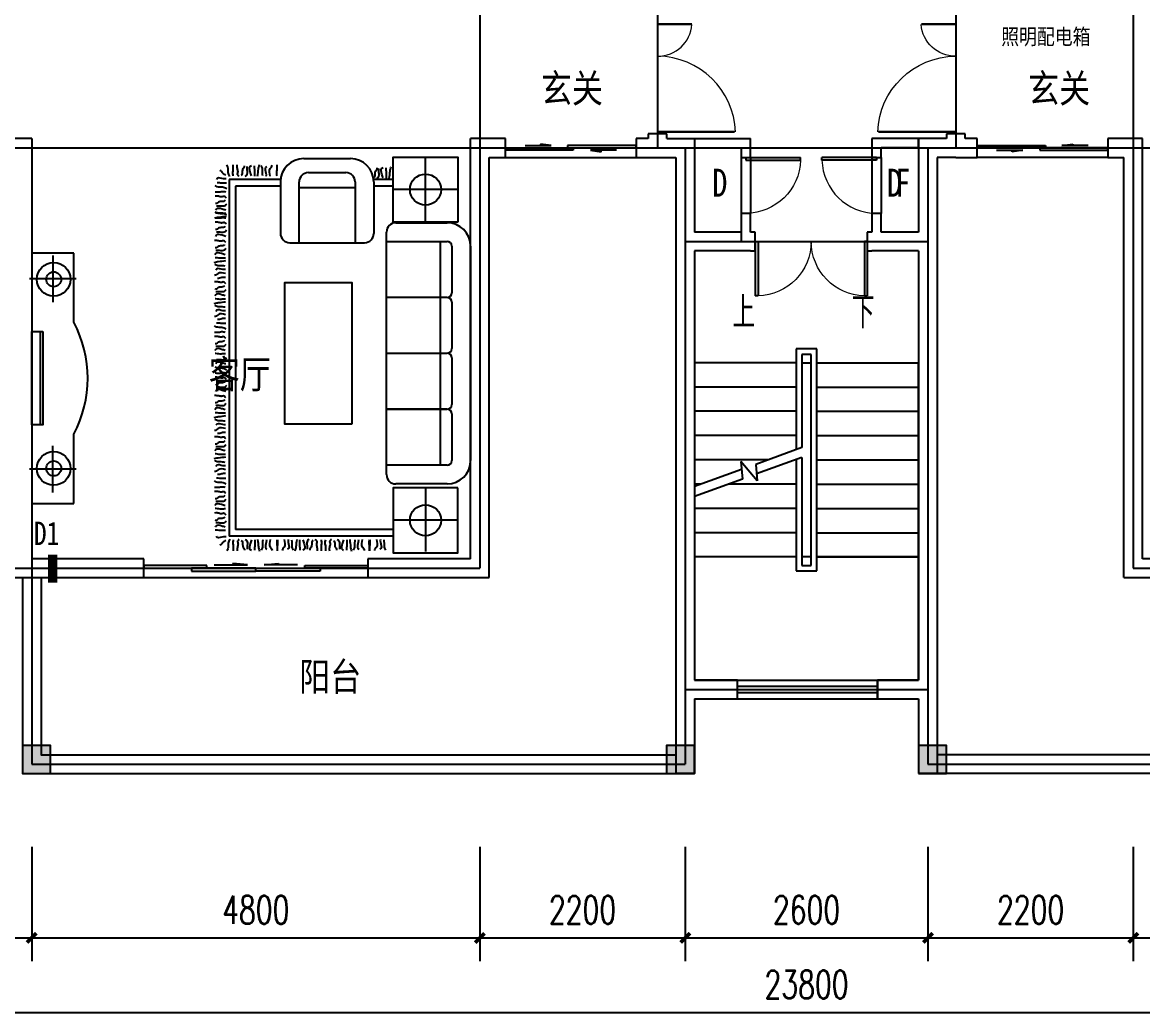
# Model space of a CAD drawing. Extents: x 62618 to 92174, y -175686 to -155872.
# Drawn here: x 68937 to 80937, y -175436 to -164832 of the extents above; entities that cross this region are included whole.
import ezdxf

# ---------------------------------------------------------------- set-up
doc = ezdxf.new("R2010")
doc.units = 0
doc.header["$LTSCALE"] = 1000
doc.header["$MEASUREMENT"] = 0
doc.layers.get('0').update_dxf_attribs({"linetype": 'CONTINUOUS'})
for name, color, linetype in [('1-面积', 60, 'CONTINUOUS'), ('3T_WOOD', 27, 'CONTINUOUS'), ('AXIS', 3, 'CONTINUOUS'), ('DIM_SYMB', 3, 'CONTINUOUS'), ('DOTE', 1, 'CONTINUOUS'), ('PUB_TEXT', 20, 'CONTINUOUS'), ('STAIR', 2, 'CONTINUOUS'), ('WALL', 31, 'CONTINUOUS'), ('WINDOW', 4, 'CONTINUOUS'), ('家具', 252, 'CONTINUOUS')]:
    doc.layers.add(name, color=color, linetype=linetype)
doc.layers.add('MiniCADLayer', color=7, linetype='CONTINUOUS', lineweight=20)
doc.styles.add('-宋体', font='SimSun.ttf', dxfattribs={"width": 0.8})
doc.styles.add('_TCH_DIM', font='txt.shx', dxfattribs={"height": 3.5, "bigfont": 'gbcbig.shx'})
doc.styles.add('DIM_FONT', font='SIMPLEX.shx', dxfattribs={"width": 0.7})
doc.styles.add('hztxt_txtstyle_191.34_0_0', font='', dxfattribs={"height": 191.342625, "bigfont": 'hztxt.shx'})
doc.styles.get('hztxt_txtstyle_191.34_0_0').set_extended_font_data('hztxt')

# ---------------------------------------------------------------- blocks, each defined once
blk = doc.blocks.new('SF-1')
for p, q in [((-250, 0), (250, 0)), ((-200, -150), (200, -150)), ((-500, -250), (-500, -800)), ((-300, -900), (-300, -250)), ((-300, -308), (300, -308)), ((300, -250), (300, -900)), ((500, -250), (500, -800)), ((-400, -900), (400, -900))]:
    blk.add_line(p, q)
for centre, radius, start, end in [((-250, -250), 250, 90, 180), ((250, -250), 250, 0, 90), ((-200, -250), 100, 90, 180), ((200, -250), 100, 0, 90), ((-400, -800), 100, 180, 270), ((400, -800), 100, 270, 0)]:
    blk.add_arc(centre, radius, start, end)
blk = doc.blocks.new('16')
at = {"layer": '家具'}
for p, q in [((90517, 13199), (90517, 13882)), ((88963, 13653), (88412, 13653)), ((88412, 13653), (88412, 9835)), ((88963, 13583), (88482, 13583)), ((88482, 13583), (88482, 9905)), ((90170, 13653), (89963, 13653)), ((90170, 13583), (89963, 13583)), ((90864, 13547), (90170, 13547)), ((90099, 12391), (90099, 13091)), ((90199, 13191), (90749, 13191)), ((90099, 12991), (90749, 12991)), ((90099, 12991), (90749, 12991)), ((90677, 11794), (90677, 12991)), ((90799, 12941), (90799, 12441)), ((90799, 12941), (90799, 12441)), ((90999, 12941), (90999, 10644)), ((88482, 12695), (88482, 12695)), ((90749, 12391), (90099, 12391)), ((90099, 10494), (90099, 12391)), ((90799, 12341), (90799, 11844)), ((90099, 11794), (90749, 11794)), ((90677, 10594), (90677, 11794)), ((90799, 11744), (90799, 11244)), ((90799, 11744), (90799, 11244)), ((90099, 11194), (90749, 11194)), ((90749, 11194), (90099, 11194)), ((90799, 11144), (90799, 10644)), ((88482, 11034), (88482, 11034)), ((90749, 10594), (90099, 10594)), ((90749, 10394), (90199, 10394)), ((90517, 10353), (90517, 9670)), ((90864, 10005), (90170, 10005)), ((90170, 9905), (88482, 9905)), ((90170, 9835), (88412, 9835))]:
    blk.add_line(p, q, dxfattribs=at)
for points in [[(90864, 13199), (90170, 13199), (90170, 13894), (90864, 13894)], [(89729, 11034), (89010, 11034), (89010, 12550), (89729, 12550)], [(90864, 10353), (90170, 10353), (90170, 9658), (90864, 9658)]]:
    blk.add_lwpolyline(points, close=True, dxfattribs=at)
for centre in [(90517, 13547), (90517, 10005)]:
    blk.add_circle(centre, 166, dxfattribs=at)
for centre, radius, start, end in [((90199, 13091), 100, 90, 180), ((90749, 12941), 250, 0, 90), ((90749, 12941), 50, 0, 90), ((90749, 12941), 50, 0, 90), ((90749, 12441), 50, 270, 0), ((90749, 12341), 50, 0, 90), ((90749, 11844), 50, 270, 0), ((90749, 11744), 50, 0, 90), ((90749, 11244), 50, 270, 0), ((90749, 11144), 50, 0, 90), ((90749, 10644), 250, 270, 0), ((90749, 10644), 50, 270, 0), ((90199, 10494), 100, 180, 270)]:
    blk.add_arc(centre, radius, start, end, dxfattribs=at)
for points, knots in [([(88422, 13685), (88414, 13699), (88397, 13731), (88409, 13779), (88392, 13802), (88387, 13810)], [0, 0, 0, 0, 47.917993, 105.933309, 131.872921, 131.872921, 131.872921, 131.872921]), ([(88458, 13694), (88455, 13707), (88450, 13728), (88460, 13760), (88457, 13786), (88458, 13804), (88458, 13810)], [0, 0, 0, 0, 40.292346, 62.98013, 98.576812, 116.375213, 116.375213, 116.375213, 116.375213]), ([(88522, 13688), (88512, 13696), (88497, 13709), (88509, 13730), (88508, 13754), (88499, 13779), (88500, 13801), (88501, 13810)], [0, 0, 0, 0, 33.223698, 51.010517, 65.670601, 103.045619, 129.922578, 129.922578, 129.922578, 129.922578]), ([(88544, 13700), (88547, 13702), (88562, 13716), (88555, 13745), (88564, 13775), (88580, 13787), (88579, 13799), (88579, 13802)], [0, 0, 0, 0, 10.361932, 59.774862, 75.226804, 101.648954, 111.422383, 111.422383, 111.422383, 111.422383]), ([(88652, 13695), (88648, 13707), (88638, 13739), (88623, 13791), (88647, 13803), (88652, 13805)], [0, 0, 0, 0, 40.955106, 104.482454, 118.72081, 118.72081, 118.72081, 118.72081]), ([(88689, 13692), (88688, 13700), (88688, 13723), (88692, 13756), (88683, 13785), (88684, 13799), (88684, 13802)], [0, 0, 0, 0, 21.990185, 68.414002, 100.550712, 110.324141, 110.324141, 110.324141, 110.324141]), ([(88718, 13690), (88722, 13716), (88726, 13748), (88730, 13791), (88735, 13806), (88738, 13815)], [0, 0, 0, 0, 78.794893, 98.493621, 126.350496, 126.350496, 126.350496, 126.350496]), ([(88774, 13695), (88772, 13714), (88768, 13740), (88772, 13779), (88761, 13795), (88755, 13805)], [0, 0, 0, 0, 58.843496, 78.390354, 113.368792, 113.368792, 113.368792, 113.368792]), ([(88854, 13690), (88846, 13720), (88835, 13758), (88871, 13787), (88873, 13801), (88874, 13809)], [0, 0, 0, 0, 89.589731, 114.610526, 139.607002, 139.607002, 139.607002, 139.607002]), ([(88928, 13694), (88925, 13707), (88920, 13728), (88931, 13760), (88928, 13786), (88928, 13804), (88928, 13810)], [0, 0, 0, 0, 40.292346, 62.98013, 98.576812, 116.375213, 116.375213, 116.375213, 116.375213]), ([(88379, 13699), (88368, 13706), (88349, 13716), (88334, 13741), (88319, 13748), (88312, 13752)], [0, 0, 0, 0, 39.169871, 62.347622, 86.781254, 86.781254, 86.781254, 86.781254]), ([(88586, 13688), (88592, 13692), (88614, 13707), (88606, 13751), (88607, 13782), (88608, 13795)], [0, 0, 0, 0, 22.515889, 74.058158, 115.595201, 115.595201, 115.595201, 115.595201]), ([(88811, 13690), (88812, 13699), (88814, 13730), (88790, 13776), (88814, 13792), (88818, 13795)], [0, 0, 0, 0, 29.320287, 95.471283, 111.108485, 111.108485, 111.108485, 111.108485]), ([(89964, 13677), (89967, 13679), (89982, 13693), (89975, 13723), (89983, 13752), (90000, 13764), (89999, 13776), (89998, 13780)], [0, 0, 0, 0, 10.361932, 59.774862, 75.226804, 101.648954, 111.422383, 111.422383, 111.422383, 111.422383]), ([(89997, 13665), (90003, 13669), (90024, 13684), (90017, 13729), (90018, 13759), (90019, 13772)], [0, 0, 0, 0, 22.515889, 74.058158, 115.595201, 115.595201, 115.595201, 115.595201]), ([(90063, 13672), (90059, 13684), (90049, 13716), (90034, 13768), (90058, 13780), (90063, 13782)], [0, 0, 0, 0, 40.955106, 104.482454, 118.72081, 118.72081, 118.72081, 118.72081]), ([(90099, 13670), (90099, 13677), (90099, 13700), (90102, 13734), (90094, 13762), (90094, 13776), (90094, 13780)], [0, 0, 0, 0, 21.990185, 68.414002, 100.550712, 110.324141, 110.324141, 110.324141, 110.324141]), ([(90129, 13667), (90132, 13693), (90137, 13726), (90141, 13768), (90146, 13783), (90148, 13792)], [0, 0, 0, 0, 78.794893, 98.493621, 126.350496, 126.350496, 126.350496, 126.350496]), ([(88387, 13555), (88372, 13563), (88341, 13580), (88293, 13568), (88269, 13585), (88262, 13591)], [0, 0, 0, 0, 47.917993, 105.933309, 131.872921, 131.872921, 131.872921, 131.872921]), ([(88382, 13661), (88372, 13660), (88341, 13658), (88296, 13682), (88280, 13658), (88277, 13654)], [0, 0, 0, 0, 29.320287, 95.471283, 111.108485, 111.108485, 111.108485, 111.108485]), ([(88384, 13615), (88376, 13615), (88355, 13614), (88322, 13617), (88296, 13619), (88284, 13620)], [0, 0, 0, 0, 24.433632, 63.603503, 100.335113, 100.335113, 100.335113, 100.335113]), ([(88378, 13519), (88364, 13522), (88343, 13527), (88312, 13517), (88286, 13520), (88268, 13519), (88262, 13519)], [0, 0, 0, 0, 40.292346, 62.98013, 98.576812, 116.375213, 116.375213, 116.375213, 116.375213]), ([(88384, 13455), (88376, 13465), (88363, 13480), (88341, 13468), (88318, 13469), (88293, 13478), (88271, 13477), (88262, 13477)], [0, 0, 0, 0, 33.223698, 51.010517, 65.670601, 103.045619, 129.922578, 129.922578, 129.922578, 129.922578]), ([(88377, 13325), (88365, 13329), (88333, 13339), (88281, 13354), (88269, 13330), (88267, 13325)], [0, 0, 0, 0, 40.955106, 104.482454, 118.72081, 118.72081, 118.72081, 118.72081]), ([(88372, 13433), (88370, 13430), (88356, 13415), (88327, 13422), (88297, 13413), (88285, 13397), (88273, 13398), (88269, 13398)], [0, 0, 0, 0, 10.361932, 59.774862, 75.226804, 101.648954, 111.422383, 111.422383, 111.422383, 111.422383]), ([(88384, 13391), (88380, 13385), (88365, 13363), (88320, 13371), (88290, 13370), (88277, 13369)], [0, 0, 0, 0, 22.515889, 74.058158, 115.595201, 115.595201, 115.595201, 115.595201]), ([(88382, 13259), (88356, 13255), (88323, 13251), (88281, 13247), (88266, 13242), (88257, 13239)], [0, 0, 0, 0, 78.794893, 98.493621, 126.350496, 126.350496, 126.350496, 126.350496]), ([(88387, 13275), (88372, 13283), (88341, 13300), (88293, 13288), (88269, 13305), (88262, 13310)], [0, 0, 0, 0, 47.917993, 105.933309, 131.872921, 131.872921, 131.872921, 131.872921]), ([(88378, 13239), (88364, 13242), (88343, 13247), (88312, 13237), (88286, 13240), (88268, 13239), (88262, 13239)], [0, 0, 0, 0, 40.292346, 62.98013, 98.576812, 116.375213, 116.375213, 116.375213, 116.375213]), ([(88379, 13289), (88372, 13289), (88349, 13289), (88315, 13286), (88287, 13294), (88273, 13294), (88269, 13294)], [0, 0, 0, 0, 21.990185, 68.414002, 100.550712, 110.324141, 110.324141, 110.324141, 110.324141]), ([(88384, 13175), (88376, 13185), (88363, 13200), (88341, 13188), (88318, 13189), (88293, 13198), (88271, 13197), (88262, 13196)], [0, 0, 0, 0, 33.223698, 51.010517, 65.670601, 103.045619, 129.922578, 129.922578, 129.922578, 129.922578]), ([(88372, 13153), (88370, 13150), (88356, 13135), (88327, 13142), (88297, 13133), (88285, 13117), (88273, 13118), (88269, 13118)], [0, 0, 0, 0, 10.361932, 59.774862, 75.226804, 101.648954, 111.422383, 111.422383, 111.422383, 111.422383]), ([(88384, 13111), (88380, 13105), (88365, 13083), (88320, 13091), (88290, 13090), (88277, 13089)], [0, 0, 0, 0, 22.515889, 74.058158, 115.595201, 115.595201, 115.595201, 115.595201]), ([(88378, 12979), (88369, 12989), (88356, 13004), (88335, 12992), (88311, 12993), (88286, 13002), (88264, 13001), (88255, 13000)], [0, 0, 0, 0, 33.223698, 51.010517, 65.670601, 103.045619, 129.922578, 129.922578, 129.922578, 129.922578]), ([(88377, 13045), (88365, 13049), (88333, 13059), (88281, 13074), (88269, 13050), (88267, 13045)], [0, 0, 0, 0, 40.955106, 104.482454, 118.72081, 118.72081, 118.72081, 118.72081]), ([(88370, 12849), (88358, 12853), (88327, 12863), (88274, 12878), (88262, 12854), (88260, 12849)], [0, 0, 0, 0, 40.955106, 104.482454, 118.72081, 118.72081, 118.72081, 118.72081]), ([(88365, 12957), (88363, 12954), (88349, 12939), (88320, 12946), (88290, 12937), (88279, 12921), (88266, 12922), (88263, 12922)], [0, 0, 0, 0, 10.361932, 59.774862, 75.226804, 101.648954, 111.422383, 111.422383, 111.422383, 111.422383]), ([(88378, 12915), (88373, 12909), (88358, 12887), (88314, 12895), (88284, 12894), (88270, 12893)], [0, 0, 0, 0, 22.515889, 74.058158, 115.595201, 115.595201, 115.595201, 115.595201]), ([(88375, 12783), (88349, 12779), (88317, 12775), (88275, 12771), (88259, 12766), (88251, 12763)], [0, 0, 0, 0, 78.794893, 98.493621, 126.350496, 126.350496, 126.350496, 126.350496]), ([(88370, 12727), (88351, 12729), (88325, 12733), (88286, 12729), (88271, 12740), (88260, 12746)], [0, 0, 0, 0, 58.843496, 78.390354, 113.368792, 113.368792, 113.368792, 113.368792]), ([(88373, 12812), (88365, 12813), (88343, 12813), (88309, 12809), (88280, 12818), (88266, 12817), (88263, 12817)], [0, 0, 0, 0, 21.990185, 68.414002, 100.550712, 110.324141, 110.324141, 110.324141, 110.324141]), ([(88375, 12647), (88345, 12655), (88307, 12666), (88278, 12630), (88264, 12628), (88256, 12627)], [0, 0, 0, 0, 89.589731, 114.610526, 139.607002, 139.607002, 139.607002, 139.607002]), ([(88375, 12690), (88366, 12689), (88335, 12687), (88289, 12711), (88273, 12687), (88270, 12683)], [0, 0, 0, 0, 29.320287, 95.471283, 111.108485, 111.108485, 111.108485, 111.108485]), ([(88373, 12606), (88359, 12607), (88338, 12608), (88312, 12594), (88295, 12595), (88287, 12596)], [0, 0, 0, 0, 39.169871, 62.347622, 86.781254, 86.781254, 86.781254, 86.781254]), ([(88378, 12538), (88369, 12548), (88356, 12563), (88335, 12551), (88311, 12553), (88286, 12562), (88264, 12560), (88255, 12560)], [0, 0, 0, 0, 33.223698, 51.010517, 65.670601, 103.045619, 129.922578, 129.922578, 129.922578, 129.922578]), ([(88365, 12516), (88363, 12513), (88349, 12498), (88320, 12505), (88290, 12497), (88279, 12480), (88266, 12482), (88263, 12482)], [0, 0, 0, 0, 10.361932, 59.774862, 75.226804, 101.648954, 111.422383, 111.422383, 111.422383, 111.422383]), ([(88370, 12409), (88358, 12412), (88327, 12422), (88274, 12437), (88262, 12413), (88260, 12409)], [0, 0, 0, 0, 40.955106, 104.482454, 118.72081, 118.72081, 118.72081, 118.72081]), ([(88373, 12372), (88365, 12372), (88343, 12372), (88309, 12369), (88280, 12377), (88266, 12377), (88263, 12377)], [0, 0, 0, 0, 21.990185, 68.414002, 100.550712, 110.324141, 110.324141, 110.324141, 110.324141]), ([(88378, 12474), (88373, 12468), (88358, 12447), (88314, 12454), (88284, 12453), (88270, 12453)], [0, 0, 0, 0, 22.515889, 74.058158, 115.595201, 115.595201, 115.595201, 115.595201]), ([(88375, 12342), (88349, 12339), (88317, 12334), (88275, 12330), (88259, 12325), (88251, 12323)], [0, 0, 0, 0, 78.794893, 98.493621, 126.350496, 126.350496, 126.350496, 126.350496]), ([(88370, 12286), (88351, 12289), (88325, 12293), (88286, 12289), (88271, 12299), (88260, 12306)], [0, 0, 0, 0, 58.843496, 78.390354, 113.368792, 113.368792, 113.368792, 113.368792]), ([(88375, 12249), (88366, 12249), (88335, 12246), (88289, 12271), (88273, 12247), (88270, 12242)], [0, 0, 0, 0, 29.320287, 95.471283, 111.108485, 111.108485, 111.108485, 111.108485]), ([(88375, 12207), (88345, 12215), (88307, 12225), (88278, 12190), (88264, 12187), (88256, 12187)], [0, 0, 0, 0, 89.589731, 114.610526, 139.607002, 139.607002, 139.607002, 139.607002]), ([(88373, 12165), (88359, 12166), (88338, 12167), (88312, 12153), (88295, 12155), (88287, 12156)], [0, 0, 0, 0, 39.169871, 62.347622, 86.781254, 86.781254, 86.781254, 86.781254]), ([(88380, 12053), (88366, 12060), (88334, 12077), (88286, 12066), (88263, 12083), (88256, 12088)], [0, 0, 0, 0, 47.917993, 105.933309, 131.872921, 131.872921, 131.872921, 131.872921]), ([(88371, 12017), (88358, 12020), (88337, 12025), (88305, 12014), (88279, 12017), (88261, 12017), (88256, 12017)], [0, 0, 0, 0, 40.292346, 62.98013, 98.576812, 116.375213, 116.375213, 116.375213, 116.375213]), ([(88378, 12113), (88369, 12112), (88348, 12112), (88315, 12115), (88290, 12117), (88277, 12117)], [0, 0, 0, 0, 24.433632, 63.603503, 100.335113, 100.335113, 100.335113, 100.335113]), ([(88378, 11952), (88369, 11962), (88356, 11978), (88335, 11966), (88311, 11967), (88286, 11976), (88264, 11975), (88255, 11974)], [0, 0, 0, 0, 33.223698, 51.010517, 65.670601, 103.045619, 129.922578, 129.922578, 129.922578, 129.922578]), ([(88365, 11930), (88363, 11928), (88349, 11912), (88320, 11920), (88290, 11911), (88279, 11895), (88266, 11896), (88263, 11896)], [0, 0, 0, 0, 10.361932, 59.774862, 75.226804, 101.648954, 111.422383, 111.422383, 111.422383, 111.422383]), ([(88378, 11889), (88373, 11882), (88358, 11861), (88314, 11868), (88284, 11867), (88270, 11867)], [0, 0, 0, 0, 22.515889, 74.058158, 115.595201, 115.595201, 115.595201, 115.595201]), ([(88370, 11823), (88358, 11827), (88327, 11837), (88274, 11852), (88262, 11827), (88260, 11823)], [0, 0, 0, 0, 40.955106, 104.482454, 118.72081, 118.72081, 118.72081, 118.72081]), ([(88373, 11786), (88365, 11786), (88343, 11787), (88309, 11783), (88280, 11792), (88266, 11791), (88263, 11791)], [0, 0, 0, 0, 21.990185, 68.414002, 100.550712, 110.324141, 110.324141, 110.324141, 110.324141]), ([(88387, 11614), (88373, 11622), (88341, 11639), (88293, 11628), (88270, 11644), (88263, 11650)], [0, 0, 0, 0, 47.917993, 105.933309, 131.872921, 131.872921, 131.872921, 131.872921]), ([(88378, 11679), (88365, 11683), (88334, 11693), (88282, 11708), (88270, 11683), (88268, 11679)], [0, 0, 0, 0, 40.955106, 104.482454, 118.72081, 118.72081, 118.72081, 118.72081]), ([(88385, 11745), (88380, 11738), (88366, 11717), (88321, 11724), (88291, 11723), (88277, 11723)], [0, 0, 0, 0, 22.515889, 74.058158, 115.595201, 115.595201, 115.595201, 115.595201]), ([(88379, 11579), (88365, 11582), (88344, 11586), (88312, 11576), (88287, 11579), (88269, 11579), (88263, 11579)], [0, 0, 0, 0, 40.292346, 62.98013, 98.576812, 116.375213, 116.375213, 116.375213, 116.375213]), ([(88385, 11514), (88376, 11524), (88364, 11539), (88342, 11527), (88319, 11529), (88293, 11537), (88272, 11536), (88263, 11536)], [0, 0, 0, 0, 33.223698, 51.010517, 65.670601, 103.045619, 129.922578, 129.922578, 129.922578, 129.922578]), ([(88378, 11384), (88365, 11388), (88334, 11398), (88282, 11413), (88270, 11389), (88268, 11384)], [0, 0, 0, 0, 40.955106, 104.482454, 118.72081, 118.72081, 118.72081, 118.72081]), ([(88373, 11492), (88370, 11489), (88357, 11474), (88327, 11481), (88298, 11473), (88286, 11456), (88273, 11457), (88270, 11458)], [0, 0, 0, 0, 10.361932, 59.774862, 75.226804, 101.648954, 111.422383, 111.422383, 111.422383, 111.422383]), ([(88385, 11450), (88380, 11444), (88366, 11422), (88321, 11430), (88291, 11429), (88277, 11428)], [0, 0, 0, 0, 22.515889, 74.058158, 115.595201, 115.595201, 115.595201, 115.595201]), ([(88378, 11318), (88370, 11328), (88357, 11343), (88335, 11331), (88312, 11333), (88287, 11341), (88265, 11340), (88256, 11340)], [0, 0, 0, 0, 33.223698, 51.010517, 65.670601, 103.045619, 129.922578, 129.922578, 129.922578, 129.922578]), ([(88366, 11296), (88364, 11293), (88350, 11278), (88320, 11285), (88291, 11277), (88279, 11260), (88267, 11261), (88263, 11262)], [0, 0, 0, 0, 10.361932, 59.774862, 75.226804, 101.648954, 111.422383, 111.422383, 111.422383, 111.422383]), ([(88371, 11188), (88359, 11192), (88327, 11202), (88275, 11217), (88263, 11193), (88261, 11188)], [0, 0, 0, 0, 40.955106, 104.482454, 118.72081, 118.72081, 118.72081, 118.72081]), ([(88378, 11254), (88374, 11248), (88359, 11226), (88314, 11234), (88284, 11233), (88271, 11232)], [0, 0, 0, 0, 22.515889, 74.058158, 115.595201, 115.595201, 115.595201, 115.595201]), ([(88376, 11122), (88350, 11118), (88317, 11114), (88275, 11110), (88260, 11105), (88251, 11102)], [0, 0, 0, 0, 78.794893, 98.493621, 126.350496, 126.350496, 126.350496, 126.350496]), ([(88371, 11066), (88351, 11069), (88326, 11072), (88287, 11069), (88271, 11079), (88261, 11085)], [0, 0, 0, 0, 58.843496, 78.390354, 113.368792, 113.368792, 113.368792, 113.368792]), ([(88373, 11152), (88366, 11152), (88343, 11152), (88309, 11149), (88281, 11157), (88267, 11157), (88263, 11157)], [0, 0, 0, 0, 21.990185, 68.414002, 100.550712, 110.324141, 110.324141, 110.324141, 110.324141]), ([(88376, 11029), (88366, 11029), (88335, 11026), (88290, 11050), (88274, 11027), (88271, 11022)], [0, 0, 0, 0, 29.320287, 95.471283, 111.108485, 111.108485, 111.108485, 111.108485]), ([(88376, 10987), (88346, 10995), (88308, 11005), (88279, 10970), (88265, 10967), (88257, 10967)], [0, 0, 0, 0, 89.589731, 114.610526, 139.607002, 139.607002, 139.607002, 139.607002]), ([(88373, 10945), (88360, 10946), (88339, 10947), (88312, 10933), (88296, 10935), (88288, 10936)], [0, 0, 0, 0, 39.169871, 62.347622, 86.781254, 86.781254, 86.781254, 86.781254]), ([(88378, 10877), (88370, 10887), (88357, 10903), (88335, 10890), (88312, 10892), (88287, 10901), (88265, 10900), (88256, 10899)], [0, 0, 0, 0, 33.223698, 51.010517, 65.670601, 103.045619, 129.922578, 129.922578, 129.922578, 129.922578]), ([(88366, 10855), (88364, 10853), (88350, 10837), (88320, 10844), (88291, 10836), (88279, 10820), (88267, 10821), (88263, 10821)], [0, 0, 0, 0, 10.361932, 59.774862, 75.226804, 101.648954, 111.422383, 111.422383, 111.422383, 111.422383]), ([(88378, 10814), (88374, 10807), (88359, 10786), (88314, 10793), (88284, 10792), (88271, 10792)], [0, 0, 0, 0, 22.515889, 74.058158, 115.595201, 115.595201, 115.595201, 115.595201]), ([(88376, 10681), (88350, 10678), (88317, 10673), (88275, 10670), (88260, 10665), (88251, 10662)], [0, 0, 0, 0, 78.794893, 98.493621, 126.350496, 126.350496, 126.350496, 126.350496]), ([(88371, 10748), (88359, 10752), (88327, 10762), (88275, 10777), (88263, 10752), (88261, 10748)], [0, 0, 0, 0, 40.955106, 104.482454, 118.72081, 118.72081, 118.72081, 118.72081]), ([(88373, 10711), (88366, 10711), (88343, 10712), (88309, 10708), (88281, 10717), (88267, 10716), (88263, 10716)], [0, 0, 0, 0, 21.990185, 68.414002, 100.550712, 110.324141, 110.324141, 110.324141, 110.324141]), ([(88376, 10546), (88346, 10554), (88308, 10564), (88279, 10529), (88265, 10526), (88257, 10526)], [0, 0, 0, 0, 89.589731, 114.610526, 139.607002, 139.607002, 139.607002, 139.607002]), ([(88371, 10625), (88351, 10628), (88326, 10632), (88287, 10628), (88271, 10638), (88261, 10645)], [0, 0, 0, 0, 58.843496, 78.390354, 113.368792, 113.368792, 113.368792, 113.368792]), ([(88376, 10589), (88366, 10588), (88335, 10586), (88290, 10610), (88274, 10586), (88271, 10581)], [0, 0, 0, 0, 29.320287, 95.471283, 111.108485, 111.108485, 111.108485, 111.108485]), ([(88378, 10452), (88370, 10452), (88349, 10451), (88315, 10454), (88290, 10456), (88278, 10457)], [0, 0, 0, 0, 24.433632, 63.603503, 100.335113, 100.335113, 100.335113, 100.335113]), ([(88373, 10505), (88360, 10505), (88339, 10506), (88312, 10493), (88296, 10494), (88288, 10495)], [0, 0, 0, 0, 39.169871, 62.347622, 86.781254, 86.781254, 86.781254, 86.781254]), ([(88381, 10392), (88366, 10400), (88335, 10417), (88287, 10405), (88263, 10422), (88256, 10428)], [0, 0, 0, 0, 47.917993, 105.933309, 131.872921, 131.872921, 131.872921, 131.872921]), ([(88372, 10356), (88358, 10359), (88337, 10364), (88305, 10354), (88280, 10357), (88262, 10357), (88256, 10356)], [0, 0, 0, 0, 40.292346, 62.98013, 98.576812, 116.375213, 116.375213, 116.375213, 116.375213]), ([(88378, 10292), (88370, 10302), (88357, 10317), (88335, 10305), (88312, 10307), (88287, 10315), (88265, 10314), (88256, 10314)], [0, 0, 0, 0, 33.223698, 51.010517, 65.670601, 103.045619, 129.922578, 129.922578, 129.922578, 129.922578]), ([(88366, 10270), (88364, 10267), (88350, 10252), (88320, 10259), (88291, 10250), (88279, 10234), (88267, 10235), (88263, 10236)], [0, 0, 0, 0, 10.361932, 59.774862, 75.226804, 101.648954, 111.422383, 111.422383, 111.422383, 111.422383]), ([(88378, 10228), (88374, 10222), (88359, 10200), (88314, 10208), (88284, 10207), (88271, 10206)], [0, 0, 0, 0, 22.515889, 74.058158, 115.595201, 115.595201, 115.595201, 115.595201]), ([(88380, 10061), (88371, 10071), (88358, 10086), (88337, 10074), (88313, 10076), (88288, 10085), (88267, 10083), (88258, 10083)], [0, 0, 0, 0, 33.223698, 51.010517, 65.670601, 103.045619, 129.922578, 129.922578, 129.922578, 129.922578]), ([(88371, 10162), (88359, 10166), (88327, 10176), (88275, 10191), (88263, 10167), (88261, 10162)], [0, 0, 0, 0, 40.955106, 104.482454, 118.72081, 118.72081, 118.72081, 118.72081]), ([(88373, 10126), (88366, 10126), (88343, 10126), (88309, 10123), (88281, 10131), (88267, 10131), (88263, 10131)], [0, 0, 0, 0, 21.990185, 68.414002, 100.550712, 110.324141, 110.324141, 110.324141, 110.324141]), ([(88367, 10039), (88365, 10036), (88352, 10021), (88322, 10028), (88293, 10020), (88281, 10003), (88268, 10004), (88265, 10005)], [0, 0, 0, 0, 10.361932, 59.774862, 75.226804, 101.648954, 111.422383, 111.422383, 111.422383, 111.422383]), ([(88380, 9997), (88375, 9991), (88361, 9970), (88316, 9977), (88286, 9976), (88272, 9976)], [0, 0, 0, 0, 22.515889, 74.058158, 115.595201, 115.595201, 115.595201, 115.595201]), ([(88372, 9932), (88360, 9935), (88329, 9945), (88277, 9960), (88265, 9936), (88262, 9932)], [0, 0, 0, 0, 40.955106, 104.482454, 118.72081, 118.72081, 118.72081, 118.72081]), ([(88375, 9895), (88367, 9895), (88345, 9895), (88311, 9892), (88282, 9900), (88268, 9900), (88265, 9900)], [0, 0, 0, 0, 21.990185, 68.414002, 100.550712, 110.324141, 110.324141, 110.324141, 110.324141]), ([(88382, 9828), (88372, 9828), (88341, 9831), (88296, 9806), (88280, 9830), (88277, 9835)], [0, 0, 0, 0, 29.320287, 95.471283, 111.108485, 111.108485, 111.108485, 111.108485]), ([(88379, 9789), (88368, 9783), (88349, 9773), (88334, 9747), (88319, 9740), (88312, 9737)], [0, 0, 0, 0, 39.169871, 62.347622, 86.781254, 86.781254, 86.781254, 86.781254]), ([(88422, 9804), (88414, 9789), (88397, 9757), (88409, 9709), (88392, 9686), (88387, 9679)], [0, 0, 0, 0, 47.917993, 105.933309, 131.872921, 131.872921, 131.872921, 131.872921]), ([(88458, 9795), (88455, 9781), (88450, 9760), (88460, 9728), (88457, 9703), (88458, 9685), (88458, 9679)], [0, 0, 0, 0, 40.292346, 62.98013, 98.576812, 116.375213, 116.375213, 116.375213, 116.375213]), ([(88522, 9801), (88512, 9793), (88497, 9780), (88509, 9758), (88508, 9735), (88499, 9709), (88500, 9688), (88501, 9679)], [0, 0, 0, 0, 33.223698, 51.010517, 65.670601, 103.045619, 129.922578, 129.922578, 129.922578, 129.922578]), ([(88544, 9789), (88547, 9787), (88562, 9773), (88555, 9743), (88564, 9714), (88580, 9702), (88579, 9690), (88579, 9686)], [0, 0, 0, 0, 10.361932, 59.774862, 75.226804, 101.648954, 111.422383, 111.422383, 111.422383, 111.422383]), ([(88586, 9801), (88592, 9797), (88614, 9782), (88606, 9737), (88607, 9707), (88608, 9694)], [0, 0, 0, 0, 22.515889, 74.058158, 115.595201, 115.595201, 115.595201, 115.595201]), ([(88652, 9794), (88648, 9781), (88638, 9750), (88623, 9698), (88647, 9686), (88652, 9684)], [0, 0, 0, 0, 40.955106, 104.482454, 118.72081, 118.72081, 118.72081, 118.72081]), ([(88689, 9796), (88688, 9789), (88688, 9766), (88692, 9732), (88683, 9703), (88684, 9689), (88684, 9686)], [0, 0, 0, 0, 21.990185, 68.414002, 100.550712, 110.324141, 110.324141, 110.324141, 110.324141]), ([(88718, 9799), (88722, 9773), (88726, 9740), (88730, 9698), (88735, 9683), (88738, 9674)], [0, 0, 0, 0, 78.794893, 98.493621, 126.350496, 126.350496, 126.350496, 126.350496]), ([(88774, 9794), (88772, 9774), (88768, 9748), (88772, 9710), (88761, 9694), (88755, 9684)], [0, 0, 0, 0, 58.843496, 78.390354, 113.368792, 113.368792, 113.368792, 113.368792]), ([(88811, 9799), (88812, 9789), (88814, 9758), (88790, 9713), (88814, 9697), (88818, 9694)], [0, 0, 0, 0, 29.320287, 95.471283, 111.108485, 111.108485, 111.108485, 111.108485]), ([(88854, 9799), (88846, 9769), (88835, 9730), (88871, 9702), (88873, 9687), (88874, 9680)], [0, 0, 0, 0, 89.589731, 114.610526, 139.607002, 139.607002, 139.607002, 139.607002]), ([(88928, 9795), (88925, 9781), (88920, 9760), (88931, 9728), (88928, 9703), (88928, 9685), (88928, 9679)], [0, 0, 0, 0, 40.292346, 62.98013, 98.576812, 116.375213, 116.375213, 116.375213, 116.375213]), ([(88928, 9795), (88931, 9781), (88936, 9760), (88925, 9728), (88928, 9703), (88928, 9685), (88928, 9679)], [0, 0, 0, 0, 40.292346, 62.98013, 98.576812, 116.375213, 116.375213, 116.375213, 116.375213]), ([(89002, 9799), (89010, 9769), (89021, 9730), (88985, 9702), (88983, 9687), (88982, 9680)], [0, 0, 0, 0, 89.589731, 114.610526, 139.607002, 139.607002, 139.607002, 139.607002]), ([(89045, 9799), (89044, 9789), (89042, 9758), (89066, 9713), (89042, 9697), (89038, 9694)], [0, 0, 0, 0, 29.320287, 95.471283, 111.108485, 111.108485, 111.108485, 111.108485]), ([(89082, 9794), (89084, 9774), (89088, 9748), (89084, 9710), (89095, 9694), (89101, 9684)], [0, 0, 0, 0, 58.843496, 78.390354, 113.368792, 113.368792, 113.368792, 113.368792]), ([(89138, 9799), (89134, 9773), (89130, 9740), (89126, 9698), (89121, 9683), (89118, 9674)], [0, 0, 0, 0, 78.794893, 98.493621, 126.350496, 126.350496, 126.350496, 126.350496]), ([(89167, 9796), (89168, 9789), (89168, 9766), (89164, 9732), (89173, 9703), (89172, 9689), (89172, 9686)], [0, 0, 0, 0, 21.990185, 68.414002, 100.550712, 110.324141, 110.324141, 110.324141, 110.324141]), ([(89204, 9794), (89208, 9781), (89218, 9750), (89233, 9698), (89209, 9686), (89204, 9684)], [0, 0, 0, 0, 40.955106, 104.482454, 118.72081, 118.72081, 118.72081, 118.72081]), ([(89270, 9801), (89263, 9797), (89242, 9782), (89250, 9737), (89248, 9707), (89248, 9694)], [0, 0, 0, 0, 22.515889, 74.058158, 115.595201, 115.595201, 115.595201, 115.595201]), ([(89312, 9789), (89309, 9787), (89294, 9773), (89301, 9743), (89292, 9714), (89276, 9702), (89277, 9690), (89277, 9686)], [0, 0, 0, 0, 10.361932, 59.774862, 75.226804, 101.648954, 111.422383, 111.422383, 111.422383, 111.422383]), ([(89333, 9801), (89344, 9793), (89359, 9780), (89347, 9758), (89348, 9735), (89357, 9709), (89356, 9688), (89355, 9679)], [0, 0, 0, 0, 33.223698, 51.010517, 65.670601, 103.045619, 129.922578, 129.922578, 129.922578, 129.922578]), ([(89398, 9795), (89401, 9781), (89406, 9760), (89396, 9728), (89399, 9703), (89398, 9685), (89398, 9679)], [0, 0, 0, 0, 40.292346, 62.98013, 98.576812, 116.375213, 116.375213, 116.375213, 116.375213]), ([(89444, 9795), (89441, 9781), (89436, 9760), (89447, 9728), (89444, 9703), (89444, 9685), (89444, 9679)], [0, 0, 0, 0, 40.292346, 62.98013, 98.576812, 116.375213, 116.375213, 116.375213, 116.375213]), ([(89509, 9801), (89499, 9793), (89483, 9780), (89496, 9758), (89494, 9735), (89485, 9709), (89486, 9688), (89487, 9679)], [0, 0, 0, 0, 33.223698, 51.010517, 65.670601, 103.045619, 129.922578, 129.922578, 129.922578, 129.922578]), ([(89531, 9789), (89533, 9787), (89549, 9773), (89542, 9743), (89550, 9714), (89566, 9702), (89565, 9690), (89565, 9686)], [0, 0, 0, 0, 10.361932, 59.774862, 75.226804, 101.648954, 111.422383, 111.422383, 111.422383, 111.422383]), ([(89572, 9801), (89579, 9797), (89600, 9782), (89593, 9737), (89594, 9707), (89594, 9694)], [0, 0, 0, 0, 22.515889, 74.058158, 115.595201, 115.595201, 115.595201, 115.595201]), ([(89638, 9794), (89634, 9781), (89624, 9750), (89609, 9698), (89634, 9686), (89638, 9684)], [0, 0, 0, 0, 40.955106, 104.482454, 118.72081, 118.72081, 118.72081, 118.72081]), ([(89675, 9796), (89675, 9789), (89674, 9766), (89678, 9732), (89669, 9703), (89670, 9689), (89670, 9686)], [0, 0, 0, 0, 21.990185, 68.414002, 100.550712, 110.324141, 110.324141, 110.324141, 110.324141]), ([(89705, 9799), (89708, 9773), (89713, 9740), (89716, 9698), (89721, 9683), (89724, 9674)], [0, 0, 0, 0, 78.794893, 98.493621, 126.350496, 126.350496, 126.350496, 126.350496]), ([(89761, 9794), (89758, 9774), (89754, 9748), (89758, 9710), (89748, 9694), (89741, 9684)], [0, 0, 0, 0, 58.843496, 78.390354, 113.368792, 113.368792, 113.368792, 113.368792]), ([(89797, 9799), (89798, 9789), (89800, 9758), (89776, 9713), (89800, 9697), (89805, 9694)], [0, 0, 0, 0, 29.320287, 95.471283, 111.108485, 111.108485, 111.108485, 111.108485]), ([(89840, 9799), (89832, 9769), (89822, 9730), (89857, 9702), (89860, 9687), (89860, 9680)], [0, 0, 0, 0, 89.589731, 114.610526, 139.607002, 139.607002, 139.607002, 139.607002]), ([(89914, 9795), (89911, 9781), (89906, 9760), (89917, 9728), (89914, 9703), (89914, 9685), (89914, 9679)], [0, 0, 0, 0, 40.292346, 62.98013, 98.576812, 116.375213, 116.375213, 116.375213, 116.375213]), ([(89917, 9795), (89914, 9781), (89909, 9760), (89920, 9728), (89916, 9703), (89917, 9685), (89917, 9679)], [0, 0, 0, 0, 40.292346, 62.98013, 98.576812, 116.375213, 116.375213, 116.375213, 116.375213]), ([(89914, 9795), (89917, 9781), (89922, 9760), (89912, 9728), (89915, 9703), (89914, 9685), (89914, 9679)], [0, 0, 0, 0, 40.292346, 62.98013, 98.576812, 116.375213, 116.375213, 116.375213, 116.375213]), ([(89917, 9795), (89920, 9781), (89925, 9760), (89914, 9728), (89917, 9703), (89917, 9685), (89917, 9679)], [0, 0, 0, 0, 40.292346, 62.98013, 98.576812, 116.375213, 116.375213, 116.375213, 116.375213]), ([(89991, 9799), (89999, 9769), (90010, 9730), (89974, 9702), (89971, 9687), (89971, 9680)], [0, 0, 0, 0, 89.589731, 114.610526, 139.607002, 139.607002, 139.607002, 139.607002]), ([(90034, 9799), (90033, 9789), (90031, 9758), (90055, 9713), (90031, 9697), (90026, 9694)], [0, 0, 0, 0, 29.320287, 95.471283, 111.108485, 111.108485, 111.108485, 111.108485]), ([(90070, 9794), (90073, 9774), (90077, 9748), (90073, 9710), (90083, 9694), (90090, 9684)], [0, 0, 0, 0, 58.843496, 78.390354, 113.368792, 113.368792, 113.368792, 113.368792])]:
    blk.add_open_spline(points, degree=3, knots=knots, dxfattribs=at)
blk.add_blockref('SF-1', (89463, 13878), dxfattribs=at)
blk = doc.blocks.new('A$C6D161F0E')
at = {"layer": '家具'}
for p, q in [((25, 2680), (25, 0)), ((475, 2680), (25, 2680)), ((250, 2656), (250, 2156)), ((475, 1940), (475, 2680)), ((500, 2406), (0, 2406)), ((120, 840), (120, 1840)), ((475, 0), (475, 740)), ((250, 118), (250, 618)), ((500, 368), (0, 368)), ((25, 0), (475, 0))]:
    blk.add_line(p, q, dxfattribs=at)
blk.add_lwpolyline([(145, 1840), (145, 840), (25, 840), (25, 1840)], close=True, dxfattribs=at)
for centre, radius in [((260, 2400), 180), ((260, 2400), 80), ((260, 374), 180), ((260, 374), 80)]:
    blk.add_circle(centre, radius, dxfattribs=at)
blk.add_arc((-650, 1340), 1275, 331.9275, 28.0725, dxfattribs=at)
blk = doc.blocks.new('$DorLib2D$00000138')
at = {"color": 0, "linetype": 'Continuous'}
for p, q in [((-0.2875, 0), (-0.2875, 0.1538)), ((-0.2875, 0.1538), (0, 0.1538)), ((0, 0.1538), (0, 0)), ((0.2875, 0.1538), (0, 0.1538)), ((0.2875, 0), (0.2875, 0.1538)), ((-0.5, -0.1399), (-0.5, 0)), ((-0.5, 0), (-0.2187, 0)), ((0, 0), (-0.2875, 0)), ((-0.2187, 0), (-0.2187, -0.1399)), ((0, 0), (0.2875, 0)), ((0.2187, 0), (0.2187, -0.1399)), ((0.5, 0), (0.2187, 0)), ((0.5, 0), (0.5, -0.1946)), ((0.5, -0.1399), (0.5, 0)), ((-0.2187, -0.1399), (-0.5, -0.1399)), ((0.2187, -0.1399), (0.5, -0.1399)), ((-0.1857, -0.186), (-0.037, -0.186)), ((-0.037, -0.186), (-0.1019, -0.2583)), ((-0.1019, -0.2583), (-0.1019, -0.186)), ((0.1857, -0.186), (0.037, -0.186)), ((0.037, -0.186), (0.1019, -0.2583)), ((0.1019, -0.2583), (0.1019, -0.186))]:
    blk.add_line(p, q, dxfattribs=at)
blk = doc.blocks.new('$DorLib2D$00000131')
at = {"color": 0, "linetype": 'Continuous'}
for p, q in [((0.15, 0.125), (0.2319, 0.1973)), ((0.2319, 0.1973), (0.2319, 0.125)), ((-0.5, 0.125), (-0.5, 0)), ((0.0192, 0.125), (-0.5, 0.125)), ((0.0192, 0), (0.0192, 0.125)), ((0.35, 0.125), (0.15, 0.125)), ((-0.5, 0), (0.0192, 0)), ((-0.024, 0), (0.5, 0)), ((-0.024, -0.125), (-0.024, 0)), ((0.5, 0), (0.5, -0.125)), ((-0.35, -0.125), (-0.15, -0.125)), ((-0.2319, -0.1973), (-0.2319, -0.125)), ((-0.15, -0.125), (-0.2319, -0.1973)), ((0.5, -0.125), (-0.024, -0.125))]:
    blk.add_line(p, q, dxfattribs=at)
blk = doc.blocks.new('$DorLib2D$00000025')
at = {"const_width": 0.02}
for points in [[(0.481, -0.0014), (0.481, 0.6906)], [(-0.481, 0.0014), (-0.481, 0.3084)]]:
    blk.add_lwpolyline(points, dxfattribs=at)
at = {"lineweight": 13}
for centre, radius, start, end in [((0.5046, -0.0019), 0.6987, 91.93969, 179.72377), ((-0.5008, 0.0026), 0.3067, 359.78987, 85.75083)]:
    blk.add_arc(centre, radius, start, end, dxfattribs=at)
blk = doc.blocks.new('$DorLib2D$00000001')
for p, q in [((0.45, 0.975), (0.5, 0.975)), ((0.45, 0), (0.45, 0.975)), ((0.5, 0), (0.5, 0.975)), ((0.5, 0), (0.45, 0))]:
    blk.add_line(p, q)
at = {"lineweight": 13}
blk.add_arc((0.475, 0), 0.975, 91.4693, 180, dxfattribs=at)
blk = doc.blocks.new('$DorLib2D$00000002')
for p, q in [((-0.5, 0), (-0.5, 0.4875)), ((-0.475, 0.4875), (-0.5, 0.4875)), ((-0.475, 0), (-0.475, 0.4875)), ((0.475, 0), (0.475, 0.4875)), ((0.475, 0.4875), (0.5, 0.4875)), ((0.5, 0), (0.5, 0.4875)), ((-0.5, 0), (-0.475, 0)), ((0.5, 0), (0.475, 0))]:
    blk.add_line(p, q)
at = {"lineweight": 13}
for centre, start, end in [((-0.4875, 0), 0, 88.53072), ((0.4875, 0), 91.46928, 180)]:
    blk.add_arc(centre, 0.4875, start, end, dxfattribs=at)
blk = doc.blocks.new('$TCHSYS$WIN2D')
for p, q in [((-0.5, 0.5), (0.5, 0.5)), ((-0.5, 0.5), (-0.5, -0.5)), ((0.5, 0.5), (0.5, -0.5)), ((0.5, 0.1667), (-0.5, 0.1667)), ((0.5, -0.1667), (-0.5, -0.1667)), ((-0.5, -0.5), (0.5, -0.5))]:
    blk.add_line(p, q)
blk = doc.blocks.new('_ArchTick')
at = {"color": 0, "linetype": 'ByBlock', "const_width": 0.4}
blk.add_lwpolyline([(-0.5, -0.5), (0.5, 0.5)], dxfattribs=at)

msp = doc.modelspace()

# ---------------------------------------------------------------- hatches: boundary and pattern name
at = {"layer": '家具'}
for points in [[(68937, -172877), (69237, -172877), (69237, -172577), (68937, -172577)], [(75837, -172877), (76137, -172877), (76137, -172577), (75837, -172577)], [(78537, -172877), (78837, -172877), (78837, -172577), (78537, -172577)]]:
    msp.add_hatch(color=256, dxfattribs=at).paths.add_polyline_path(points)

# ---------------------------------------------------------------- linework, layer by layer
at = {"layer": '1-面积', "const_width": 100}
msp.add_lwpolyline([(69261, -170532), (69261, -170832)], dxfattribs=at)
at = {"layer": '3T_WOOD'}
for p, q in [((85537, -172677), (78737, -172677)), ((85737, -172877), (78737, -172877))]:
    msp.add_line(p, q, dxfattribs=at)
for points in [[(68937, -170777), (68937, -172877), (75937, -172877)], [(69137, -170777), (69137, -172677), (75937, -172677)]]:
    msp.add_lwpolyline(points, dxfattribs=at)
at = {"layer": 'AXIS'}
for p, q in [((69037, -173661), (69037, -174886)), ((69037, -173661), (69037, -174886)), ((73837, -173661), (73837, -174886)), ((73837, -173661), (73837, -174886)), ((76037, -173661), (76037, -174886)), ((76037, -173661), (76037, -174886)), ((78637, -173661), (78637, -174886)), ((78637, -173661), (78637, -174886)), ((80837, -173661), (80837, -174886)), ((80837, -173661), (80837, -174886)), ((65437, -174636), (69037, -174636)), ((69037, -174636), (73837, -174636)), ((73837, -174636), (76037, -174636)), ((76037, -174636), (78637, -174636)), ((78637, -174636), (80837, -174636)), ((80837, -174636), (85637, -174636)), ((65437, -175436), (89237, -175436))]:
    msp.add_line(p, q, dxfattribs=at)
at = {"layer": 'DIM_SYMB'}
for points in [[(76647, -168207, 0, 0, 0), (76647, -169077, 80, 0, 0), (76647, -169377, 0, 0, 0)], [(77917, -168207, 0, 0, 0), (77917, -171277, 0, 0, 0), (76697, -171277, 0, 0, 0), (76697, -169937, 80, 0, 0), (76697, -169637, 0, 0, 0)]]:
    msp.add_lwpolyline(points, format="xyseb", dxfattribs=at)
at = {"layer": 'DOTE'}
for p, q in [((73837, -158877), (73837, -170677)), ((80837, -158877), (80837, -170677)), ((75739, -164677), (75739, -166177)), ((78935, -164677), (78935, -166177)), ((65437, -166177), (89237, -166177)), ((69037, -166177), (69037, -172777)), ((75739, -166177), (79135, -166177)), ((76037, -166177), (76037, -172777)), ((76637, -166177), (76637, -167177)), ((78637, -166177), (78637, -172777)), ((76037, -167177), (78637, -167177)), ((65437, -170677), (73837, -170677)), ((80837, -170677), (89237, -170677)), ((76039, -171977), (78637, -171977)), ((69037, -172777), (76037, -172777)), ((78637, -172777), (85637, -172777))]:
    msp.add_line(p, q, dxfattribs=at)
at = {"layer": 'STAIR'}
for p, q in [((77447, -168327), (77227, -168327)), ((77227, -168327), (77227, -169408)), ((77447, -170707), (77447, -168327)), ((76137, -168477), (76137, -169802)), ((77227, -168477), (76137, -168477)), ((77387, -168387), (77287, -168387)), ((77287, -168387), (77287, -169386)), ((77287, -168477), (77287, -169386)), ((77287, -168477), (77387, -168477)), ((77387, -170647), (77387, -168387)), ((77387, -170557), (77387, -168477)), ((77447, -168477), (78537, -168477)), ((78537, -170557), (78537, -168477)), ((77227, -168737), (76137, -168737)), ((77447, -168737), (78537, -168737)), ((77227, -168997), (76137, -168997)), ((77447, -168997), (78537, -168997)), ((77227, -169257), (76137, -169257)), ((77447, -169257), (78537, -169257)), ((77287, -169386), (76792, -169565)), ((76924, -169517), (76137, -169517)), ((76807, -169743), (76634, -169536)), ((76634, -169536), (76650, -169722)), ((77287, -169492), (76800, -169668)), ((77227, -169517), (77218, -169517)), ((77227, -169514), (77227, -170707)), ((77287, -169492), (77287, -170557)), ((77287, -169492), (77287, -170647)), ((77447, -169517), (78537, -169517)), ((76641, -169619), (76137, -169802)), ((76792, -169565), (76807, -169743)), ((76650, -169722), (76137, -169908)), ((76205, -169777), (76137, -169777)), ((77227, -169777), (76499, -169777)), ((77447, -169777), (78537, -169777)), ((76137, -169908), (76137, -170557)), ((77227, -170037), (76137, -170037)), ((77447, -170037), (78537, -170037)), ((77227, -170297), (76137, -170297)), ((77447, -170297), (78537, -170297)), ((77227, -170557), (76137, -170557)), ((76137, -170557), (76137, -171877)), ((77227, -170557), (76137, -170557)), ((77387, -170557), (77287, -170557)), ((77447, -170557), (78537, -170557)), ((78537, -170557), (77447, -170557)), ((78537, -171877), (78537, -170557)), ((77227, -170707), (77447, -170707)), ((77287, -170647), (77387, -170647)), ((76137, -171877), (78537, -171877))]:
    msp.add_line(p, q, dxfattribs=at)
at = {"layer": 'WALL'}
for p, q in [((69037, -166077), (68837, -166077)), ((69037, -166077), (69037, -170577)), ((73737, -170577), (73737, -166077)), ((74111, -166077), (73737, -166077)), ((74111, -166277), (74111, -166077)), ((75639, -166077), (75511, -166077)), ((75511, -166077), (75511, -166277)), ((75839, -166027), (75639, -166027)), ((75639, -166027), (75639, -166077)), ((75839, -166077), (75839, -166027)), ((75839, -166077), (76137, -166077)), ((76137, -166077), (76137, -167077)), ((76137, -166077), (76737, -166077)), ((76137, -166077), (76137, -166177)), ((76737, -166277), (76737, -166077)), ((78037, -166077), (78037, -166277)), ((78537, -166077), (78037, -166077)), ((78537, -166177), (78537, -166077)), ((78835, -166077), (78537, -166077)), ((78537, -166077), (78537, -167077)), ((79035, -166027), (78835, -166027)), ((78835, -166027), (78835, -166077)), ((79035, -166077), (79035, -166027)), ((79163, -166077), (79035, -166077)), ((79163, -166277), (79163, -166077)), ((80937, -166077), (80563, -166077)), ((80563, -166077), (80563, -166277)), ((80937, -170577), (80937, -166077)), ((76137, -166177), (76637, -166177)), ((76637, -166177), (76637, -166277)), ((78137, -166277), (78137, -166177)), ((78537, -166177), (78137, -166177)), ((73937, -170777), (73937, -166277)), ((73937, -166277), (74111, -166277)), ((75511, -166277), (75739, -166277)), ((75739, -166277), (75937, -166277)), ((75937, -166277), (75937, -167177)), ((76637, -166277), (76737, -166277)), ((78037, -166277), (78137, -166277)), ((78935, -166277), (78737, -166277)), ((78737, -166277), (78737, -167177)), ((78935, -166277), (79163, -166277)), ((80563, -166277), (80737, -166277)), ((80737, -170777), (80737, -166277)), ((76737, -166877), (76637, -166877)), ((76637, -166877), (76637, -167077)), ((76737, -167077), (76737, -166877)), ((78137, -166877), (78037, -166877)), ((78037, -166877), (78037, -167077)), ((78137, -167077), (78137, -166877)), ((76637, -167077), (76137, -167077)), ((76787, -167077), (76737, -167077)), ((76787, -167277), (76787, -167077)), ((78037, -167077), (77987, -167077)), ((77987, -167077), (77987, -167277)), ((78537, -167077), (78137, -167077)), ((75937, -167177), (75937, -171977)), ((76737, -167277), (76137, -167277)), ((76137, -167277), (76137, -171877)), ((76737, -167277), (76787, -167277)), ((77987, -167277), (78037, -167277)), ((78537, -167277), (78037, -167277)), ((78537, -167277), (78537, -171877)), ((78737, -167177), (78737, -171977)), ((70237, -170577), (69037, -170577)), ((70237, -170777), (70237, -170577)), ((73737, -170577), (72637, -170577)), ((72637, -170577), (72637, -170777)), ((82037, -170577), (80937, -170577)), ((68287, -170777), (69037, -170777)), ((69037, -170777), (70237, -170777)), ((72637, -170777), (73937, -170777)), ((80737, -170777), (82037, -170777)), ((76596, -171877), (76137, -171877)), ((76596, -172077), (76596, -171877)), ((78537, -171877), (78096, -171877)), ((78096, -171877), (78096, -172077)), ((75937, -171977), (75937, -172877)), ((76137, -172077), (76596, -172077)), ((76137, -172077), (76137, -172877)), ((78096, -172077), (78537, -172077)), ((78537, -172077), (78537, -172877)), ((78737, -171977), (78737, -172877)), ((76137, -172877), (75937, -172877)), ((78737, -172877), (78537, -172877))]:
    msp.add_line(p, q, dxfattribs=at)
for points in [[(68937, -172877), (69237, -172877), (69237, -172577), (68937, -172577)], [(75837, -172877), (76137, -172877), (76137, -172577), (75837, -172577)], [(78537, -172877), (78837, -172877), (78837, -172577), (78537, -172577)]]:
    msp.add_lwpolyline(points, close=True, dxfattribs=at)
at = {"layer": 'WINDOW'}
for p, q in [((74111, -166277), (75511, -166277)), ((76637, -166277), (76637, -166877)), ((76737, -166277), (76737, -166877)), ((78037, -166277), (78037, -166877)), ((78137, -166277), (78137, -166877)), ((80563, -166277), (79163, -166277)), ((70237, -170777), (72637, -170777))]:
    msp.add_line(p, q, dxfattribs=at)

# ---------------------------------------------------------------- block references
msp.add_blockref('16', (-17262, -180169))
at = {"layer": 'AXIS', "xscale": 100, "yscale": 100, "zscale": 100, "rotation": 180}
for p in [(69037, -174636), (73837, -174636), (76037, -174636), (78637, -174636), (80837, -174636)]:
    msp.add_blockref('_ArchTick', p, dxfattribs=at)
at = {"layer": 'AXIS', "xscale": 100, "yscale": 100, "zscale": 100}
for p in [(69037, -174636), (73837, -174636), (76037, -174636), (78637, -174636), (80837, -174636)]:
    msp.add_blockref('_ArchTick', p, dxfattribs=at)
at = {"layer": 'WINDOW'}
for name, p, xscale, yscale, zscale, rotation in [('$DorLib2D$00000025', (75739, -165427), 1200, 1200, 1200, 269.9999999999994), ('$DorLib2D$00000025', (78935, -165427), 1200, -1200, 1200, 270.0000000000006), ('$DorLib2D$00000131', (74811, -166177), 1400, -200, 1400, 359.9999999999973), ('$DorLib2D$00000131', (79863, -166177), 1400, 200, 1400, 180.0000000000026), ('$DorLib2D$00000001', (76687, -166577), -600, 600, -600, 270.0000000000007), ('$DorLib2D$00000001', (78087, -166577), -600, -600, -600, 269.9999999999992), ('$DorLib2D$00000002', (77387, -167177), -1200, 1200, -1200, 180), ('$TCHSYS$WIN2D', (77346, -171977), -1500, 200, -1500, 180.0000000000006)]:
    msp.add_blockref(name, p, dxfattribs=dict(at, xscale=xscale, yscale=yscale, zscale=zscale, rotation=rotation))
at = {"layer": 'WINDOW', "xscale": -2400, "yscale": -200, "zscale": -2400}
msp.add_blockref('$DorLib2D$00000138', (71437, -170677), dxfattribs=at)
at = {"layer": '家具'}
msp.add_blockref('A$C6D161F0E', (69012, -169983), dxfattribs=at)

# ---------------------------------------------------------------- texts
at = {"layer": 'AXIS', "color": 7, "char_height": 300, "attachment_point": 5, "style": 'DIM_FONT'}
for s, insert in [('\\A1;4800', (71437, -174336)), ('\\A1;2200', (74937, -174336)), ('\\A1;2600', (77337, -174336)), ('\\A1;2200', (79737, -174336)), ('\\A1;23800', (77337, -175136))]:
    msp.add_mtext(s, dxfattribs=dict(at, insert=insert))
at = {"layer": 'MiniCADLayer', "color": 18, "ltscale": 165.43219, "true_color": 0x000000, "insert": (79422, -164896), "char_height": 191.3, "attachment_point": 1, "style": 'hztxt_txtstyle_191.34_0_0'}
msp.add_mtext('照明配电箱', dxfattribs=at)
at = {"layer": 'PUB_TEXT', "style": '-宋体', "width": 0.8}
for s, height, p in [('玄关', 303.8, (74492, -165690)), ('玄关', 303.8, (79712, -165690)), ('D', 300, (76326, -166699)), ('D', 300, (78198, -166699)), ('F', 300, (78286, -166699)), ('客厅', 303.8, (70934, -168752)), ('D1', 250, (69060, -170429)), ('阳台', 303.8, (71903, -171990))]:
    msp.add_text(s, height=height, dxfattribs=at).set_placement(p)
at = {"layer": 'PUB_TEXT', "style": '_TCH_DIM'}
for s, p in [('上', (76543, -168107)), ('下', (77822, -168107))]:
    msp.add_text(s, height=338, dxfattribs=at).set_placement(p)

doc.saveas('drawing.dxf')
